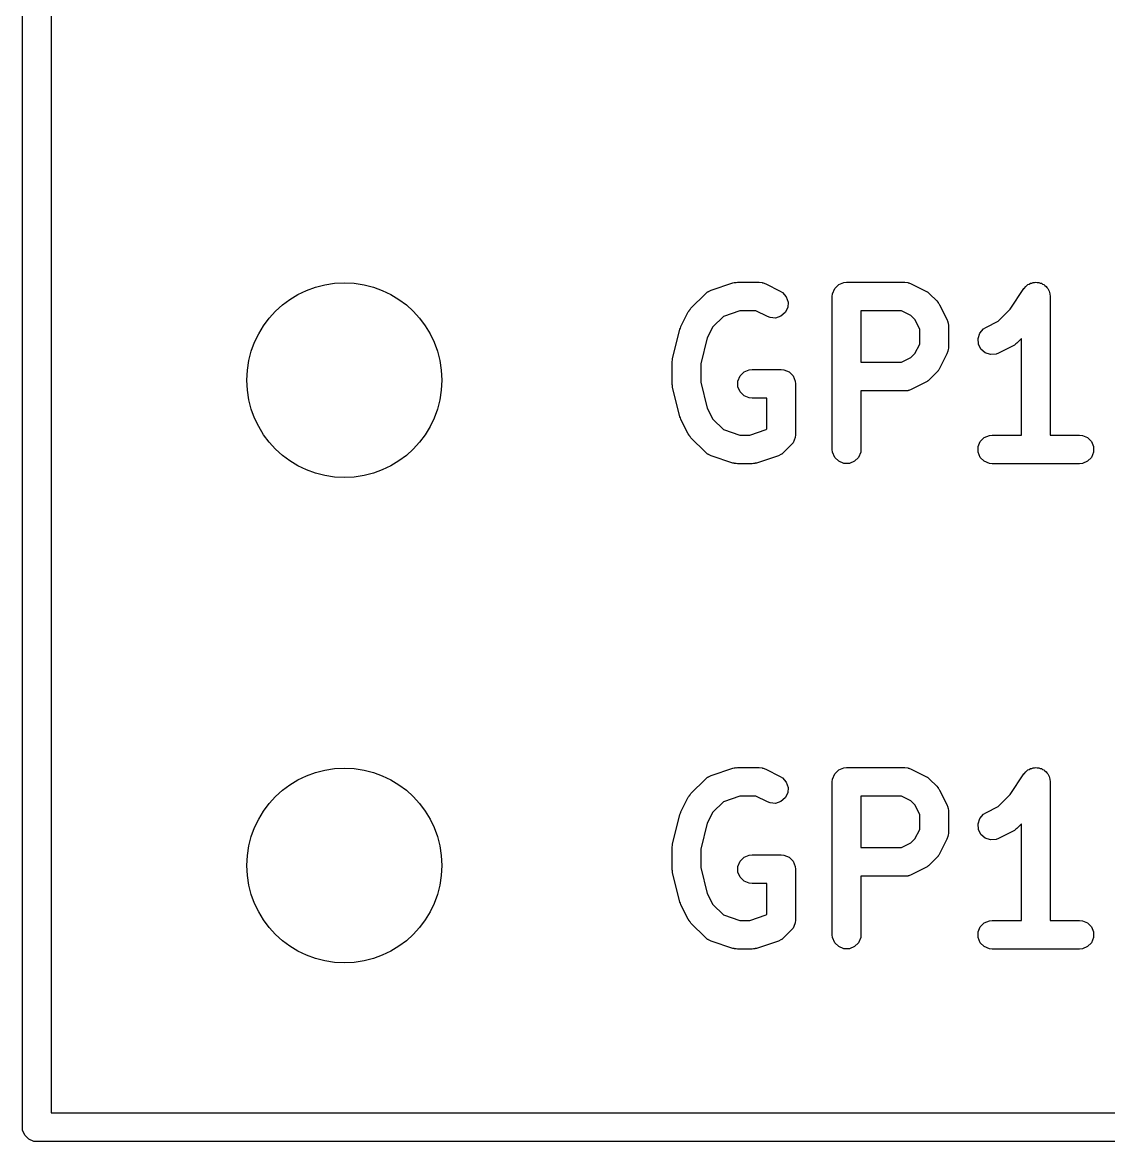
# Model space of a CAD drawing. Extents: x 100 to 226, y -132 to -42.
# Drawn here: x 198.82 to 204.5, y -101.4 to -95.54 of the extents above; entities that cross this region are included whole.
import ezdxf

# ---------------------------------------------------------------- set-up
doc = ezdxf.new("R2010")
doc.units = 0
doc.layers.add('BLACK', color=7, linetype='CONTINUOUS')

msp = doc.modelspace()

# ---------------------------------------------------------------- linework, layer by layer
at = {"layer": 'BLACK', "linetype": 'CONTINUOUS'}
for p, q in [((198.81625, -101.32375), (198.81625, -50.32375)), ((198.96625, -53.06575), (198.96625, -101.24875)), ((202.406964, -96.948983), (202.420389, -96.942989)), ((202.420389, -96.942989), (202.534675, -96.904894)), ((202.534675, -96.904894), (202.541928, -96.903244)), ((202.541928, -96.903244), (202.54376, -96.902486)), ((202.54376, -96.902486), (202.546414, -96.902224)), ((202.546414, -96.902224), (202.549012, -96.901634)), ((202.549012, -96.901634), (202.550986, -96.901774)), ((202.550986, -96.901774), (202.558392, -96.901045)), ((202.558392, -96.901045), (202.672678, -96.901045)), ((202.672678, -96.901045), (202.68731, -96.902486)), ((202.68731, -96.902486), (202.689799, -96.903517)), ((202.689799, -96.903517), (202.692487, -96.903708)), ((202.692487, -96.903708), (202.706219, -96.908963)), ((202.706219, -96.908963), (202.782409, -96.947058)), ((203.056262, -96.961413), (203.067461, -96.934377)), ((203.067461, -96.934377), (203.088153, -96.913685)), ((203.088153, -96.913685), (203.115189, -96.902486)), ((203.115189, -96.902486), (203.129821, -96.901045)), ((203.129821, -96.901045), (203.434583, -96.901045)), ((203.434583, -96.901045), (203.449215, -96.902486)), ((203.449215, -96.902486), (203.451704, -96.903517)), ((203.451704, -96.903517), (203.454392, -96.903708)), ((203.454392, -96.903708), (203.468124, -96.908963)), ((203.468124, -96.908963), (203.544314, -96.947058)), ((203.98582, -97.04255), (204.057893, -96.934442)), ((204.057893, -96.934442), (204.057927, -96.934399)), ((204.057927, -96.934399), (204.057937, -96.934377)), ((204.057937, -96.934377), (204.057988, -96.934325)), ((204.057988, -96.934325), (204.067209, -96.923067)), ((204.067209, -96.923067), (204.073378, -96.918935)), ((204.073378, -96.918935), (204.078629, -96.913685)), ((204.078629, -96.913685), (204.085418, -96.910872)), ((204.085418, -96.910872), (204.091524, -96.906784)), ((204.091524, -96.906784), (204.098804, -96.905327)), ((204.098804, -96.905327), (204.105665, -96.902486)), ((204.105665, -96.902486), (204.113014, -96.902486)), ((204.113014, -96.902486), (204.120219, -96.901045)), ((204.120219, -96.901045), (204.127503, -96.902486)), ((204.127503, -96.902486), (204.134929, -96.902486)), ((204.134929, -96.902486), (204.141717, -96.905297)), ((204.141717, -96.905297), (204.148926, -96.906724)), ((204.148926, -96.906724), (204.155104, -96.910843)), ((204.155104, -96.910843), (204.161965, -96.913685)), ((204.161965, -96.913685), (204.16716, -96.91888)), ((204.16716, -96.91888), (204.173275, -96.922957)), ((204.173275, -96.922957), (204.177406, -96.929126)), ((204.177406, -96.929126), (204.182657, -96.934377)), ((204.182657, -96.934377), (204.185469, -96.941166)), ((204.185469, -96.941166), (204.189558, -96.947272)), ((202.314883, -97.037297), (202.391073, -96.961107)), ((202.391073, -96.961107), (202.402438, -96.951779)), ((202.402438, -96.951779), (202.40493, -96.950746)), ((202.40493, -96.950746), (202.406964, -96.948983)), ((202.782409, -96.947058), (202.794852, -96.95489)), ((202.794852, -96.95489), (202.814025, -96.976998)), ((202.814025, -96.976998), (202.823279, -97.004759)), ((203.054821, -96.976045), (203.056262, -96.961413)), ((203.054821, -97.776045), (203.054821, -96.976045)), ((203.544314, -96.947058), (203.550613, -96.951022)), ((203.550613, -96.951022), (203.552441, -96.95178)), ((203.552441, -96.95178), (203.554497, -96.953468)), ((203.554497, -96.953468), (203.556757, -96.95489)), ((203.556757, -96.95489), (203.558056, -96.956388)), ((203.558056, -96.956388), (203.563806, -96.961107)), ((203.563806, -96.961107), (203.601901, -96.999202)), ((203.601901, -96.999202), (203.606621, -97.004954)), ((204.189558, -96.947272), (204.191014, -96.954552)), ((204.191014, -96.954552), (204.193856, -96.961413)), ((204.193856, -96.961413), (204.195281, -96.975891)), ((204.195281, -96.975891), (204.195297, -96.975967)), ((204.195297, -96.975967), (204.195291, -96.975992)), ((204.195291, -96.975992), (204.195297, -96.976045)), ((204.195297, -96.976045), (204.195297, -97.701045)), ((202.262739, -97.13298), (202.300834, -97.056789)), ((202.300834, -97.056789), (202.304798, -97.050489)), ((202.304798, -97.050489), (202.305556, -97.048662)), ((202.305556, -97.048662), (202.307244, -97.046605)), ((202.307244, -97.046605), (202.308666, -97.044346)), ((202.308666, -97.044346), (202.310164, -97.043046)), ((202.310164, -97.043046), (202.314883, -97.037297)), ((202.570562, -97.051045), (202.484619, -97.079692)), ((202.654973, -97.051045), (202.570562, -97.051045)), ((202.715327, -97.081222), (202.654973, -97.051045)), ((202.808118, -97.060124), (202.78601, -97.079297)), ((202.821205, -97.033949), (202.808118, -97.060124)), ((202.823279, -97.004759), (202.821205, -97.033949)), ((203.416878, -97.051045), (203.204821, -97.051045)), ((203.204821, -97.051045), (203.204821, -97.320092)), ((203.466346, -97.075779), (203.416878, -97.051045)), ((203.606621, -97.004954), (203.608117, -97.006251)), ((203.608117, -97.006251), (203.609536, -97.008505)), ((203.609536, -97.008505), (203.611228, -97.010567)), ((203.611228, -97.010567), (203.611986, -97.012397)), ((203.611986, -97.012397), (203.61595, -97.018694)), ((203.61595, -97.018694), (203.654046, -97.094884)), ((203.923488, -97.104881), (203.98582, -97.04255)), ((202.484619, -97.079692), (202.429555, -97.134756)), ((202.729059, -97.086477), (202.715327, -97.081222)), ((202.758249, -97.088551), (202.729059, -97.086477)), ((202.78601, -97.079297), (202.758249, -97.088551)), ((203.487229, -97.096662), (203.466346, -97.075779)), ((203.511964, -97.146131), (203.487229, -97.096662)), ((203.654046, -97.094884), (203.659301, -97.108616)), ((203.659301, -97.108616), (203.659492, -97.111305)), ((203.659492, -97.111305), (203.660523, -97.113794)), ((203.660523, -97.113794), (203.661964, -97.128426)), ((203.858184, -97.137534), (203.923488, -97.104881)), ((202.218964, -97.300711), (202.25706, -97.14833)), ((202.25706, -97.14833), (202.257445, -97.14725)), ((202.257445, -97.14725), (202.257484, -97.146712)), ((202.257484, -97.146712), (202.259808, -97.140636)), ((202.259808, -97.140636), (202.262007, -97.134485)), ((202.262007, -97.134485), (202.262329, -97.134049)), ((202.262329, -97.134049), (202.262739, -97.13298)), ((202.429555, -97.134756), (202.400585, -97.192696)), ((203.511964, -97.225005), (203.511964, -97.146131)), ((203.661964, -97.128426), (203.661964, -97.242711)), ((203.817314, -97.195235), (203.826568, -97.167474)), ((203.826568, -97.167474), (203.845741, -97.145366)), ((203.845741, -97.145366), (203.858184, -97.137534)), ((202.400585, -97.192696), (202.366725, -97.328137)), ((203.487229, -97.274474), (203.511964, -97.225005)), ((203.819388, -97.224425), (203.817314, -97.195235)), ((203.832475, -97.2506), (203.819388, -97.224425)), ((204.001457, -97.233603), (203.925266, -97.271698)), ((204.007756, -97.229638), (204.001457, -97.233603)), ((204.009584, -97.228881), (204.007756, -97.229638)), ((204.01164, -97.227192), (204.009584, -97.228881)), ((204.0139, -97.225771), (204.01164, -97.227192)), ((204.015199, -97.224272), (204.0139, -97.225771)), ((204.020949, -97.219554), (204.015199, -97.224272)), ((204.045297, -97.195205), (204.020949, -97.219554)), ((204.045297, -97.701045), (204.045297, -97.195205)), ((203.466346, -97.295358), (203.487229, -97.274474)), ((203.654046, -97.276253), (203.61595, -97.352443)), ((203.659301, -97.262521), (203.654046, -97.276253)), ((203.659492, -97.259831), (203.659301, -97.262521)), ((203.660523, -97.257343), (203.659492, -97.259831)), ((203.661964, -97.242711), (203.660523, -97.257343)), ((203.854583, -97.269773), (203.832475, -97.2506)), ((203.882344, -97.279027), (203.854583, -97.269773)), ((203.911534, -97.276953), (203.882344, -97.279027)), ((203.925266, -97.271698), (203.911534, -97.276953)), ((202.216725, -97.318902), (202.216976, -97.316348)), ((202.216725, -97.433188), (202.216725, -97.318902)), ((202.216814, -97.315256), (202.217623, -97.309781)), ((202.216976, -97.316348), (202.216814, -97.315256)), ((202.217623, -97.309781), (202.218166, -97.30427)), ((202.218166, -97.30427), (202.218588, -97.303249)), ((202.218588, -97.303249), (202.218964, -97.300711)), ((202.366725, -97.328137), (202.366725, -97.423952)), ((203.204821, -97.320092), (203.416878, -97.320092)), ((203.416878, -97.320092), (203.466346, -97.295358)), ((203.61595, -97.352443), (203.611986, -97.358739)), ((202.561024, -97.418556), (202.572223, -97.39152)), ((202.572223, -97.39152), (202.592915, -97.370828)), ((202.592915, -97.370828), (202.619951, -97.359629)), ((202.619951, -97.359629), (202.634583, -97.358188)), ((202.634583, -97.358188), (202.786964, -97.358188)), ((202.786964, -97.358188), (202.801596, -97.359629)), ((202.801596, -97.359629), (202.828632, -97.370828)), ((202.828632, -97.370828), (202.849324, -97.39152)), ((202.849324, -97.39152), (202.860523, -97.418556)), ((203.563806, -97.41003), (203.558056, -97.414748)), ((203.601901, -97.371935), (203.563806, -97.41003)), ((203.606621, -97.366182), (203.601901, -97.371935)), ((203.608117, -97.364886), (203.606621, -97.366182)), ((203.609536, -97.362631), (203.608117, -97.364886)), ((203.611228, -97.36057), (203.609536, -97.362631)), ((203.611986, -97.358739), (203.611228, -97.36057)), ((202.216976, -97.435741), (202.216725, -97.433188)), ((202.216814, -97.436834), (202.216976, -97.435741)), ((202.217623, -97.442308), (202.216814, -97.436834)), ((202.218166, -97.44782), (202.217623, -97.442308)), ((202.218588, -97.44884), (202.218166, -97.44782)), ((202.218964, -97.451379), (202.218588, -97.44884)), ((202.25706, -97.60376), (202.218964, -97.451379)), ((202.366725, -97.423952), (202.400585, -97.559392)), ((202.561024, -97.44782), (202.561024, -97.418556)), ((202.572223, -97.474856), (202.561024, -97.44782)), ((202.860523, -97.418556), (202.861964, -97.433188)), ((202.861964, -97.433188), (202.861964, -97.699854)), ((203.434583, -97.470092), (203.204821, -97.470092)), ((203.204821, -97.470092), (203.204821, -97.776045)), ((203.449215, -97.468651), (203.434583, -97.470092)), ((203.451704, -97.467619), (203.449215, -97.468651)), ((203.454392, -97.467429), (203.451704, -97.467619)), ((203.468124, -97.462174), (203.454392, -97.467429)), ((203.544314, -97.424079), (203.468124, -97.462174)), ((203.550613, -97.420114), (203.544314, -97.424079)), ((203.552441, -97.419357), (203.550613, -97.420114)), ((203.554497, -97.417668), (203.552441, -97.419357)), ((203.556757, -97.416247), (203.554497, -97.417668)), ((203.558056, -97.414748), (203.556757, -97.416247)), ((202.592915, -97.495548), (202.572223, -97.474856)), ((202.619951, -97.506747), (202.592915, -97.495548)), ((202.634583, -97.508188), (202.619951, -97.506747)), ((202.711964, -97.508188), (202.634583, -97.508188)), ((202.711964, -97.668788), (202.711964, -97.508188)), ((202.400585, -97.559392), (202.429555, -97.617332)), ((202.257445, -97.604839), (202.25706, -97.60376)), ((202.257484, -97.605378), (202.257445, -97.604839)), ((202.259808, -97.611453), (202.257484, -97.605378)), ((202.262007, -97.617605), (202.259808, -97.611453)), ((202.262329, -97.61804), (202.262007, -97.617605)), ((202.262739, -97.61911), (202.262329, -97.61804)), ((202.300834, -97.6953), (202.262739, -97.61911)), ((202.429555, -97.617332), (202.48462, -97.672398)), ((202.304797, -97.701596), (202.300834, -97.6953)), ((202.305555, -97.703426), (202.304797, -97.701596)), ((202.307244, -97.705484), (202.305555, -97.703426)), ((202.48462, -97.672398), (202.570562, -97.701045)), ((202.570562, -97.701045), (202.622413, -97.701045)), ((202.622413, -97.701045), (202.708354, -97.672398)), ((202.708354, -97.672398), (202.711964, -97.668788)), ((202.861964, -97.699854), (202.860523, -97.714485)), ((203.850057, -97.713685), (203.877093, -97.702486)), ((203.877093, -97.702486), (203.891725, -97.701045)), ((203.891725, -97.701045), (204.045297, -97.701045)), ((204.195297, -97.701045), (204.348868, -97.701045)), ((204.348868, -97.701045), (204.3635, -97.702486)), ((204.3635, -97.702486), (204.390536, -97.713685)), ((202.308666, -97.707743), (202.307244, -97.705484)), ((202.310164, -97.709042), (202.308666, -97.707743)), ((202.314883, -97.714792), (202.310164, -97.709042)), ((202.391073, -97.790983), (202.314883, -97.714792)), ((202.839997, -97.752887), (202.801901, -97.790983)), ((202.849325, -97.741522), (202.839997, -97.752887)), ((202.860523, -97.714485), (202.849325, -97.741522)), ((203.818166, -97.761413), (203.829365, -97.734377)), ((203.818166, -97.790677), (203.818166, -97.761413)), ((203.829365, -97.734377), (203.850057, -97.713685)), ((204.390536, -97.713685), (204.411228, -97.734377)), ((204.411228, -97.734377), (204.422427, -97.761413)), ((204.422427, -97.761413), (204.422427, -97.790677)), ((202.402438, -97.80031), (202.391073, -97.790983)), ((202.404928, -97.801341), (202.402438, -97.80031)), ((202.406964, -97.803107), (202.404928, -97.801341)), ((202.420389, -97.809101), (202.406964, -97.803107)), ((202.534675, -97.847196), (202.420389, -97.809101)), ((202.772585, -97.809101), (202.6583, -97.847196)), ((202.786011, -97.803107), (202.772585, -97.809101)), ((202.788047, -97.80134), (202.786011, -97.803107)), ((202.790536, -97.80031), (202.788047, -97.80134)), ((202.801901, -97.790983), (202.790536, -97.80031)), ((203.056262, -97.790677), (203.054821, -97.776045)), ((203.067461, -97.817713), (203.056262, -97.790677)), ((203.088153, -97.838405), (203.067461, -97.817713)), ((203.192181, -97.817713), (203.171489, -97.838405)), ((203.20338, -97.790677), (203.192181, -97.817713)), ((203.204821, -97.776045), (203.20338, -97.790677)), ((203.829365, -97.817713), (203.818166, -97.790677)), ((203.850057, -97.838405), (203.829365, -97.817713)), ((204.411228, -97.817713), (204.390536, -97.838405)), ((204.422427, -97.790677), (204.411228, -97.817713)), ((202.541928, -97.848845), (202.534675, -97.847196)), ((202.54376, -97.849604), (202.541928, -97.848845)), ((202.546414, -97.849865), (202.54376, -97.849604)), ((202.549012, -97.850456), (202.546414, -97.849865)), ((202.550986, -97.850315), (202.549012, -97.850456)), ((202.558392, -97.851045), (202.550986, -97.850315)), ((202.634583, -97.851045), (202.558392, -97.851045)), ((202.641988, -97.850315), (202.634583, -97.851045)), ((202.643963, -97.850456), (202.641988, -97.850315)), ((202.64656, -97.849865), (202.643963, -97.850456)), ((202.649215, -97.849604), (202.64656, -97.849865)), ((202.651046, -97.848845), (202.649215, -97.849604)), ((202.6583, -97.847196), (202.651046, -97.848845)), ((203.115189, -97.849604), (203.088153, -97.838405)), ((203.144453, -97.849604), (203.115189, -97.849604)), ((203.171489, -97.838405), (203.144453, -97.849604)), ((203.877093, -97.849604), (203.850057, -97.838405)), ((203.891725, -97.851045), (203.877093, -97.849604)), ((204.348868, -97.851045), (203.891725, -97.851045)), ((204.3635, -97.849604), (204.348868, -97.851045)), ((204.390536, -97.838405), (204.3635, -97.849604)), ((202.420389, -99.482989), (202.534675, -99.444894)), ((202.534675, -99.444894), (202.541928, -99.443244)), ((202.541928, -99.443244), (202.54376, -99.442486)), ((202.54376, -99.442486), (202.546414, -99.442224)), ((202.546414, -99.442224), (202.549012, -99.441634)), ((202.549012, -99.441634), (202.550986, -99.441774)), ((202.550986, -99.441774), (202.558392, -99.441045)), ((202.558392, -99.441045), (202.672678, -99.441045)), ((202.672678, -99.441045), (202.68731, -99.442486)), ((202.68731, -99.442486), (202.689799, -99.443517)), ((202.689799, -99.443517), (202.692487, -99.443708)), ((202.692487, -99.443708), (202.706219, -99.448963)), ((202.706219, -99.448963), (202.782409, -99.487058)), ((203.067461, -99.474377), (203.088153, -99.453685)), ((203.088153, -99.453685), (203.115189, -99.442486)), ((203.115189, -99.442486), (203.129821, -99.441045)), ((203.129821, -99.441045), (203.434583, -99.441045)), ((203.434583, -99.441045), (203.449215, -99.442486)), ((203.449215, -99.442486), (203.451704, -99.443517)), ((203.451704, -99.443517), (203.454392, -99.443708)), ((203.454392, -99.443708), (203.468124, -99.448963)), ((203.468124, -99.448963), (203.544314, -99.487058)), ((204.067209, -99.463067), (204.073378, -99.458935)), ((204.073378, -99.458935), (204.078629, -99.453685)), ((204.078629, -99.453685), (204.085418, -99.450872)), ((204.085418, -99.450872), (204.091524, -99.446784)), ((204.091524, -99.446784), (204.098804, -99.445327)), ((204.098804, -99.445327), (204.105665, -99.442486)), ((204.105665, -99.442486), (204.113014, -99.442486)), ((204.113014, -99.442486), (204.120219, -99.441045)), ((204.120219, -99.441045), (204.127503, -99.442486)), ((204.127503, -99.442486), (204.134929, -99.442486)), ((204.134929, -99.442486), (204.141717, -99.445297)), ((204.141717, -99.445297), (204.148926, -99.446724)), ((204.148926, -99.446724), (204.155104, -99.450843)), ((204.155104, -99.450843), (204.161965, -99.453685)), ((204.161965, -99.453685), (204.16716, -99.45888)), ((204.16716, -99.45888), (204.173275, -99.462957)), ((202.314883, -99.577297), (202.391073, -99.501107)), ((202.391073, -99.501107), (202.402438, -99.491779)), ((202.402438, -99.491779), (202.40493, -99.490746)), ((202.40493, -99.490746), (202.406964, -99.488983)), ((202.406964, -99.488983), (202.420389, -99.482989)), ((202.782409, -99.487058), (202.794852, -99.49489)), ((202.794852, -99.49489), (202.814025, -99.516998)), ((202.814025, -99.516998), (202.823279, -99.544759)), ((203.054821, -99.516045), (203.056262, -99.501413)), ((203.054821, -100.316045), (203.054821, -99.516045)), ((203.056262, -99.501413), (203.067461, -99.474377)), ((203.544314, -99.487058), (203.550613, -99.491022)), ((203.550613, -99.491022), (203.552441, -99.49178)), ((203.552441, -99.49178), (203.554497, -99.493468)), ((203.554497, -99.493468), (203.556757, -99.49489)), ((203.556757, -99.49489), (203.558056, -99.496388)), ((203.558056, -99.496388), (203.563806, -99.501107)), ((203.563806, -99.501107), (203.601901, -99.539202)), ((203.98582, -99.58255), (204.057893, -99.474442)), ((204.057893, -99.474442), (204.057927, -99.474399)), ((204.057927, -99.474399), (204.057937, -99.474377)), ((204.057937, -99.474377), (204.057988, -99.474325)), ((204.057988, -99.474325), (204.067209, -99.463067)), ((204.173275, -99.462957), (204.177406, -99.469126)), ((204.177406, -99.469126), (204.182657, -99.474377)), ((204.182657, -99.474377), (204.185469, -99.481166)), ((204.185469, -99.481166), (204.189558, -99.487272)), ((204.189558, -99.487272), (204.191014, -99.494552)), ((204.191014, -99.494552), (204.193856, -99.501413)), ((204.193856, -99.501413), (204.195281, -99.515891)), ((204.195281, -99.515891), (204.195297, -99.515967)), ((204.195297, -99.515967), (204.195291, -99.515992)), ((204.195291, -99.515992), (204.195297, -99.516045)), ((204.195297, -99.516045), (204.195297, -100.241045)), ((202.310164, -99.583046), (202.314883, -99.577297)), ((202.821205, -99.573949), (202.808118, -99.600124)), ((202.823279, -99.544759), (202.821205, -99.573949)), ((203.601901, -99.539202), (203.606621, -99.544954)), ((203.606621, -99.544954), (203.608117, -99.546251)), ((203.608117, -99.546251), (203.609536, -99.548505)), ((203.609536, -99.548505), (203.611228, -99.550567)), ((203.611228, -99.550567), (203.611986, -99.552397)), ((203.611986, -99.552397), (203.61595, -99.558694)), ((203.61595, -99.558694), (203.654046, -99.634884)), ((202.262739, -99.67298), (202.300834, -99.596789)), ((202.300834, -99.596789), (202.304798, -99.590489)), ((202.304798, -99.590489), (202.305556, -99.588662)), ((202.305556, -99.588662), (202.307244, -99.586605)), ((202.307244, -99.586605), (202.308666, -99.584346)), ((202.308666, -99.584346), (202.310164, -99.583046)), ((202.484619, -99.619692), (202.429555, -99.674756)), ((202.570562, -99.591045), (202.484619, -99.619692)), ((202.654973, -99.591045), (202.570562, -99.591045)), ((202.715327, -99.621222), (202.654973, -99.591045)), ((202.729059, -99.626477), (202.715327, -99.621222)), ((202.758249, -99.628551), (202.729059, -99.626477)), ((202.78601, -99.619297), (202.758249, -99.628551)), ((202.808118, -99.600124), (202.78601, -99.619297)), ((203.416878, -99.591045), (203.204821, -99.591045)), ((203.204821, -99.591045), (203.204821, -99.860092)), ((203.466346, -99.615779), (203.416878, -99.591045)), ((203.487229, -99.636662), (203.466346, -99.615779)), ((203.511964, -99.686131), (203.487229, -99.636662)), ((203.654046, -99.634884), (203.659301, -99.648616)), ((203.923488, -99.644881), (203.98582, -99.58255)), ((202.218964, -99.840711), (202.25706, -99.68833)), ((202.25706, -99.68833), (202.257445, -99.68725)), ((202.257445, -99.68725), (202.257484, -99.686712)), ((202.257484, -99.686712), (202.259808, -99.680636)), ((202.259808, -99.680636), (202.262007, -99.674485)), ((202.262007, -99.674485), (202.262329, -99.674049)), ((202.262329, -99.674049), (202.262739, -99.67298)), ((202.429555, -99.674756), (202.400585, -99.732696)), ((203.511964, -99.765005), (203.511964, -99.686131)), ((203.659301, -99.648616), (203.659492, -99.651305)), ((203.659492, -99.651305), (203.660523, -99.653794)), ((203.660523, -99.653794), (203.661964, -99.668426)), ((203.661964, -99.668426), (203.661964, -99.782711)), ((203.826568, -99.707474), (203.845741, -99.685366)), ((203.845741, -99.685366), (203.858184, -99.677534)), ((203.858184, -99.677534), (203.923488, -99.644881)), ((202.400585, -99.732696), (202.366725, -99.868137)), ((203.817314, -99.735235), (203.826568, -99.707474)), ((203.819388, -99.764425), (203.817314, -99.735235)), ((204.045297, -99.735205), (204.020949, -99.759554)), ((204.045297, -100.241045), (204.045297, -99.735205)), ((203.487229, -99.814474), (203.511964, -99.765005)), ((203.659301, -99.802521), (203.654046, -99.816253)), ((203.659492, -99.799831), (203.659301, -99.802521)), ((203.660523, -99.797343), (203.659492, -99.799831)), ((203.661964, -99.782711), (203.660523, -99.797343)), ((203.832475, -99.7906), (203.819388, -99.764425)), ((203.854583, -99.809773), (203.832475, -99.7906)), ((203.882344, -99.819027), (203.854583, -99.809773)), ((203.925266, -99.811698), (203.911534, -99.816953)), ((204.001457, -99.773603), (203.925266, -99.811698)), ((204.007756, -99.769638), (204.001457, -99.773603)), ((204.009584, -99.768881), (204.007756, -99.769638)), ((204.01164, -99.767192), (204.009584, -99.768881)), ((204.0139, -99.765771), (204.01164, -99.767192)), ((204.015199, -99.764272), (204.0139, -99.765771)), ((204.020949, -99.759554), (204.015199, -99.764272)), ((202.216725, -99.858902), (202.216976, -99.856348)), ((202.216725, -99.973188), (202.216725, -99.858902)), ((202.216814, -99.855256), (202.217623, -99.849781)), ((202.216976, -99.856348), (202.216814, -99.855256)), ((202.217623, -99.849781), (202.218166, -99.84427)), ((202.218166, -99.84427), (202.218588, -99.843249)), ((202.218588, -99.843249), (202.218964, -99.840711)), ((202.366725, -99.868137), (202.366725, -99.963952)), ((203.204821, -99.860092), (203.416878, -99.860092)), ((203.416878, -99.860092), (203.466346, -99.835358)), ((203.466346, -99.835358), (203.487229, -99.814474)), ((203.654046, -99.816253), (203.61595, -99.892443)), ((203.911534, -99.816953), (203.882344, -99.819027)), ((202.572223, -99.93152), (202.592915, -99.910828)), ((202.592915, -99.910828), (202.619951, -99.899629)), ((202.619951, -99.899629), (202.634583, -99.898188)), ((202.634583, -99.898188), (202.786964, -99.898188)), ((202.786964, -99.898188), (202.801596, -99.899629)), ((202.801596, -99.899629), (202.828632, -99.910828)), ((202.828632, -99.910828), (202.849324, -99.93152)), ((203.601901, -99.911935), (203.563806, -99.95003)), ((203.606621, -99.906182), (203.601901, -99.911935)), ((203.608117, -99.904886), (203.606621, -99.906182)), ((203.609536, -99.902631), (203.608117, -99.904886)), ((203.611228, -99.90057), (203.609536, -99.902631)), ((203.611986, -99.898739), (203.611228, -99.90057)), ((203.61595, -99.892443), (203.611986, -99.898739)), ((202.216976, -99.975741), (202.216725, -99.973188)), ((202.216814, -99.976834), (202.216976, -99.975741)), ((202.217623, -99.982308), (202.216814, -99.976834)), ((202.218166, -99.98782), (202.217623, -99.982308)), ((202.218588, -99.98884), (202.218166, -99.98782)), ((202.218964, -99.991379), (202.218588, -99.98884)), ((202.366725, -99.963952), (202.400585, -100.099392)), ((202.561024, -99.958556), (202.572223, -99.93152)), ((202.561024, -99.98782), (202.561024, -99.958556)), ((202.572223, -100.014856), (202.561024, -99.98782)), ((202.849324, -99.93152), (202.860523, -99.958556)), ((202.860523, -99.958556), (202.861964, -99.973188)), ((202.861964, -99.973188), (202.861964, -100.239854)), ((203.544314, -99.964079), (203.468124, -100.002174)), ((203.550613, -99.960114), (203.544314, -99.964079)), ((203.552441, -99.959357), (203.550613, -99.960114)), ((203.554497, -99.957668), (203.552441, -99.959357)), ((203.556757, -99.956247), (203.554497, -99.957668)), ((203.558056, -99.954748), (203.556757, -99.956247)), ((203.563806, -99.95003), (203.558056, -99.954748)), ((202.25706, -100.14376), (202.218964, -99.991379)), ((202.592915, -100.035548), (202.572223, -100.014856)), ((202.619951, -100.046747), (202.592915, -100.035548)), ((202.634583, -100.048188), (202.619951, -100.046747)), ((203.434583, -100.010092), (203.204821, -100.010092)), ((203.204821, -100.010092), (203.204821, -100.316045)), ((203.449215, -100.008651), (203.434583, -100.010092)), ((203.451704, -100.007619), (203.449215, -100.008651)), ((203.454392, -100.007429), (203.451704, -100.007619)), ((203.468124, -100.002174), (203.454392, -100.007429)), ((202.400585, -100.099392), (202.429555, -100.157332)), ((202.711964, -100.048188), (202.634583, -100.048188)), ((202.711964, -100.208788), (202.711964, -100.048188)), ((202.257445, -100.144839), (202.25706, -100.14376)), ((202.257484, -100.145378), (202.257445, -100.144839)), ((202.259808, -100.151453), (202.257484, -100.145378)), ((202.262007, -100.157605), (202.259808, -100.151453)), ((202.262329, -100.15804), (202.262007, -100.157605)), ((202.262739, -100.15911), (202.262329, -100.15804)), ((202.300834, -100.2353), (202.262739, -100.15911)), ((202.429555, -100.157332), (202.48462, -100.212398)), ((202.48462, -100.212398), (202.570562, -100.241045)), ((202.622413, -100.241045), (202.708354, -100.212398)), ((202.708354, -100.212398), (202.711964, -100.208788)), ((202.304797, -100.241596), (202.300834, -100.2353)), ((202.305555, -100.243426), (202.304797, -100.241596)), ((202.307244, -100.245484), (202.305555, -100.243426)), ((202.308666, -100.247743), (202.307244, -100.245484)), ((202.310164, -100.249042), (202.308666, -100.247743)), ((202.314883, -100.254792), (202.310164, -100.249042)), ((202.391073, -100.330983), (202.314883, -100.254792)), ((202.570562, -100.241045), (202.622413, -100.241045)), ((202.849325, -100.281522), (202.839997, -100.292887)), ((202.859009, -100.258141), (202.849325, -100.281522)), ((202.860523, -100.254486), (202.859009, -100.258141)), ((202.861964, -100.239854), (202.860523, -100.254486)), ((203.818166, -100.301413), (203.829365, -100.274377)), ((203.829365, -100.274377), (203.850057, -100.253685)), ((203.850057, -100.253685), (203.877093, -100.242486)), ((203.877093, -100.242486), (203.891725, -100.241045)), ((203.891725, -100.241045), (204.045297, -100.241045)), ((204.195297, -100.241045), (204.348868, -100.241045)), ((204.348868, -100.241045), (204.3635, -100.242486)), ((204.3635, -100.242486), (204.390536, -100.253685)), ((204.390536, -100.253685), (204.411228, -100.274377)), ((204.411228, -100.274377), (204.422427, -100.301413)), ((202.402438, -100.34031), (202.391073, -100.330983)), ((202.404928, -100.341341), (202.402438, -100.34031)), ((202.790536, -100.34031), (202.788047, -100.34134)), ((202.801901, -100.330983), (202.790536, -100.34031)), ((202.839997, -100.292887), (202.801901, -100.330983)), ((203.056262, -100.330677), (203.054821, -100.316045)), ((203.067461, -100.357713), (203.056262, -100.330677)), ((203.20338, -100.330677), (203.192181, -100.357713)), ((203.204821, -100.316045), (203.20338, -100.330677)), ((203.818166, -100.330677), (203.818166, -100.301413)), ((203.829365, -100.357713), (203.818166, -100.330677)), ((204.422427, -100.330677), (204.411228, -100.357713)), ((204.422427, -100.301413), (204.422427, -100.330677)), ((202.406964, -100.343107), (202.404928, -100.341341)), ((202.420389, -100.349101), (202.406964, -100.343107)), ((202.534675, -100.387196), (202.420389, -100.349101)), ((202.541928, -100.388845), (202.534675, -100.387196)), ((202.54376, -100.389604), (202.541928, -100.388845)), ((202.546414, -100.389865), (202.54376, -100.389604)), ((202.549012, -100.390456), (202.546414, -100.389865)), ((202.550986, -100.390315), (202.549012, -100.390456)), ((202.558392, -100.391045), (202.550986, -100.390315)), ((202.634583, -100.391045), (202.558392, -100.391045)), ((202.641988, -100.390315), (202.634583, -100.391045)), ((202.643963, -100.390456), (202.641988, -100.390315)), ((202.64656, -100.389865), (202.643963, -100.390456)), ((202.649215, -100.389604), (202.64656, -100.389865)), ((202.651046, -100.388845), (202.649215, -100.389604)), ((202.6583, -100.387196), (202.651046, -100.388845)), ((202.772585, -100.349101), (202.6583, -100.387196)), ((202.786011, -100.343107), (202.772585, -100.349101)), ((202.788047, -100.34134), (202.786011, -100.343107)), ((203.088153, -100.378405), (203.067461, -100.357713)), ((203.115189, -100.389604), (203.088153, -100.378405)), ((203.144453, -100.389604), (203.115189, -100.389604)), ((203.171489, -100.378405), (203.144453, -100.389604)), ((203.192181, -100.357713), (203.171489, -100.378405)), ((203.850057, -100.378405), (203.829365, -100.357713)), ((203.877093, -100.389604), (203.850057, -100.378405)), ((203.891725, -100.391045), (203.877093, -100.389604)), ((204.348868, -100.391045), (203.891725, -100.391045)), ((204.3635, -100.389604), (204.348868, -100.391045)), ((204.390536, -100.378405), (204.3635, -100.389604)), ((204.411228, -100.357713), (204.390536, -100.378405)), ((198.96625, -101.24875), (219.81625, -101.24875)), ((198.817691, -101.338382), (198.81625, -101.32375)), ((198.82889, -101.365418), (198.817691, -101.338382)), ((198.849582, -101.38611), (198.82889, -101.365418)), ((198.876618, -101.397309), (198.849582, -101.38611)), ((198.89125, -101.39875), (198.876618, -101.397309)), ((219.89125, -101.39875), (198.89125, -101.39875))]:
    msp.add_line(p, q, dxfattribs=at)
at = {"layer": 'BLACK'}
for centre in [(200.50125, -97.41375), (200.50125, -99.95375)]:
    msp.add_circle(centre, 0.51, dxfattribs=at)

doc.saveas('drawing.dxf')
